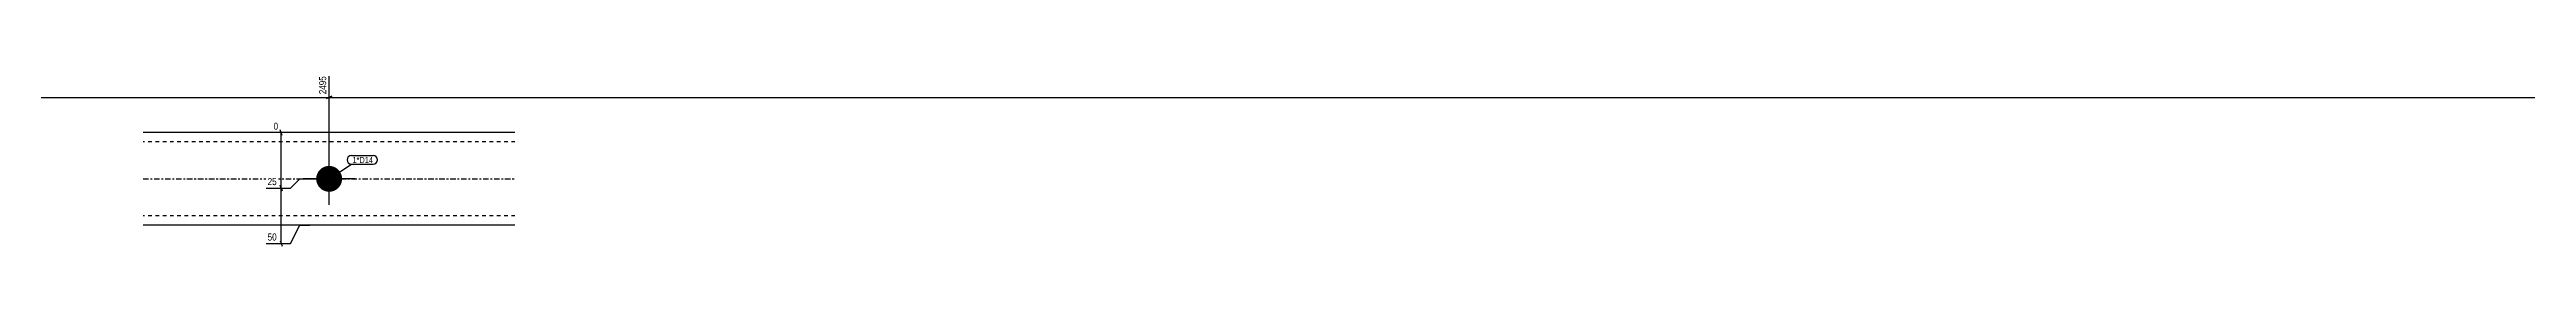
# Model space of a CAD drawing. Header units: millimetres. Extents: x 2 to 26360, y 2 to 609.
# Drawn here: x 2375 to 3712, y 2 to 95 of the extents above; entities that cross this region are included whole.
import ezdxf

# ---------------------------------------------------------------- set-up
doc = ezdxf.new("R2010")
doc.units = ezdxf.units.MM
doc.linetypes.add('DXK_LINE_DOT2', pattern=[3.9198, 1.9599, -1.9599])
doc.linetypes.add('DXK_LINE_DOT3', pattern=[5.9187, 2.979, -0.9799, 0.9799, -0.9799])
for name, color, linetype in [('MÅLSÆTNING', 7, 'Continuous'), ('STÅL', 7, 'Continuous'), ('TEKST', 7, 'Continuous')]:
    doc.layers.add(name, color=color, linetype=linetype)
doc.styles.add('Arial Narrow', font='ARIALN.TTF', dxfattribs={"height": 0.2})

msp = doc.modelspace()

# ---------------------------------------------------------------- hatches: boundary and pattern name
at = {"layer": 'STÅL', "linetype": 'Continuous'}
msp.add_hatch(color=96, dxfattribs=at).paths.add_polyline_path([(2519.4, 38.9, -1), (2533.4, 38.9, -1)])

# ---------------------------------------------------------------- linework, layer by layer
at = {"layer": 'MÅLSÆTNING', "color": 7, "linetype": 'Continuous'}
for p, q in [((2526.4, 39.9), (2526.4, 94.5)), ((66.4, 83), (2526.4, 83)), ((2524.9, 82.4), (2527.9, 83.6)), ((2515.9, 63.9), (2496.4, 63.9)), ((2501.1, 62.4), (2499.9, 65.4)), ((2500.5, 33.9), (2500.5, 63.9)), ((2492.5, 33.9), (2505.5, 33.9)), ((2492.5, 33.9), (2505.5, 33.9)), ((2499.9, 35.4), (2501.1, 32.4)), ((2501.1, 32.4), (2499.9, 35.4)), ((2500.5, 3.9), (2500.5, 33.9)), ((2505.5, 33.9), (2510.5, 38.9)), ((2505.5, 33.9), (2510.5, 38.9)), ((2510.5, 38.9), (2525.4, 38.9)), ((2510.5, 38.9), (2525.4, 38.9)), ((2505.5, 3.9), (2510.5, 13.9)), ((2510.5, 13.9), (2515.9, 13.9)), ((2492.5, 3.9), (2505.5, 3.9)), ((2499.9, 5.4), (2501.1, 2.4))]:
    msp.add_line(p, q, dxfattribs=at)
at = {"layer": 'STÅL', "color": 2, "linetype": 'Continuous'}
for p, q in [((2626.7, 63.9), (2426, 63.9)), ((2626.7, 13.9), (2426, 13.9))]:
    msp.add_line(p, q, dxfattribs=at)
at = {"layer": 'STÅL', "color": 7, "linetype": 'DXK_LINE_DOT2'}
for p, q in [((2626.7, 58.9), (2426, 58.9)), ((2626.7, 18.9), (2426, 18.9))]:
    msp.add_line(p, q, dxfattribs=at)
at = {"layer": 'STÅL', "color": 96, "linetype": 'Continuous'}
for p, q in [((2526.4, 24.9), (2526.4, 52.9)), ((2540.4, 38.9), (2512.4, 38.9))]:
    msp.add_line(p, q, dxfattribs=at)
at = {"layer": 'STÅL', "color": 7, "linetype": 'DXK_LINE_DOT3'}
msp.add_line((2426, 38.9), (2626.7, 38.9), dxfattribs=at)

# ---------------------------------------------------------------- next in the draw order: wipeouts: each hides what was drawn before it
at = {"color": 0, "linetype": 'Continuous'}
for points in [[(2525.6, 95.3), (2520, 95.3), (2520, 83.9), (2525.6, 83.9)], [(2499.6, 64.7), (2499.6, 70.3), (2495.6, 70.3), (2495.6, 64.7)], [(2498.9, 34.7), (2498.9, 40.3), (2492.4, 40.3), (2492.4, 34.7)], [(2498.9, 4.7), (2498.9, 10.3), (2492.4, 10.3), (2492.4, 4.7)]]:
    msp.add_wipeout(points, dxfattribs=at).dxf.layer = 'MÅLSÆTNING'
at = {"color": 0}
msp.add_wipeout([(2549.6, 47.4), (2549.6, 50.9), (2539, 50.9), (2539, 47.4)], dxfattribs=at).dxf.layer = 'TEKST'

# ---------------------------------------------------------------- next in the draw order: linework, layer by layer
at = {"layer": 'MÅLSÆTNING', "color": 7, "linetype": 'Continuous'}
for p, q in [((2526.4, 39.9), (2526.4, 94.5)), ((2527.9, 83.6), (2524.9, 82.4)), ((2526.4, 83), (4981.4, 83))]:
    msp.add_line(p, q, dxfattribs=at)

# ---------------------------------------------------------------- next in the draw order: texts
at = {"layer": 'MÅLSÆTNING', "color": 3, "linetype": 'Continuous', "style": 'Arial Narrow'}
msp.add_text('2495', height=3.82, rotation=90.0002, dxfattribs=at).set_placement((2524.8, 84.7))
for s, p in [('0', (2496.4, 65.5)), ('25', (2493.2, 35.5)), ('50', (2493.2, 5.5))]:
    msp.add_text(s, height=3.82, dxfattribs=at).set_placement(p)

# ---------------------------------------------------------------- next in the draw order: wipeouts: each hides what was drawn before it
at = {"color": 0}
msp.add_wipeout([(2549.6, 47.4), (2549.6, 50.9), (2539, 50.9), (2539, 47.4)], dxfattribs=at).dxf.layer = 'TEKST'

# ---------------------------------------------------------------- next in the draw order: linework, layer by layer
at = {"layer": 'TEKST', "color": 7, "linetype": 'Continuous'}
for p, q in [((2526.4, 38.9), (2538.4, 46.8)), ((2538.4, 51.5), (2550.2, 51.5)), ((2538.4, 46.8), (2550.2, 46.8))]:
    msp.add_line(p, q, dxfattribs=at)
for centre, start, end in [((2538.4, 49.2), 90, 270), ((2550.2, 49.2), 270, 90)]:
    msp.add_arc(centre, 2.35, start, end, dxfattribs=at)

# ---------------------------------------------------------------- next in the draw order: texts
at = {"layer": 'TEKST', "color": 3, "style": 'Arial Narrow'}
msp.add_text('1*D14', height=3.34, dxfattribs=at).set_placement((2539, 47.4))

doc.saveas('drawing.dxf')
